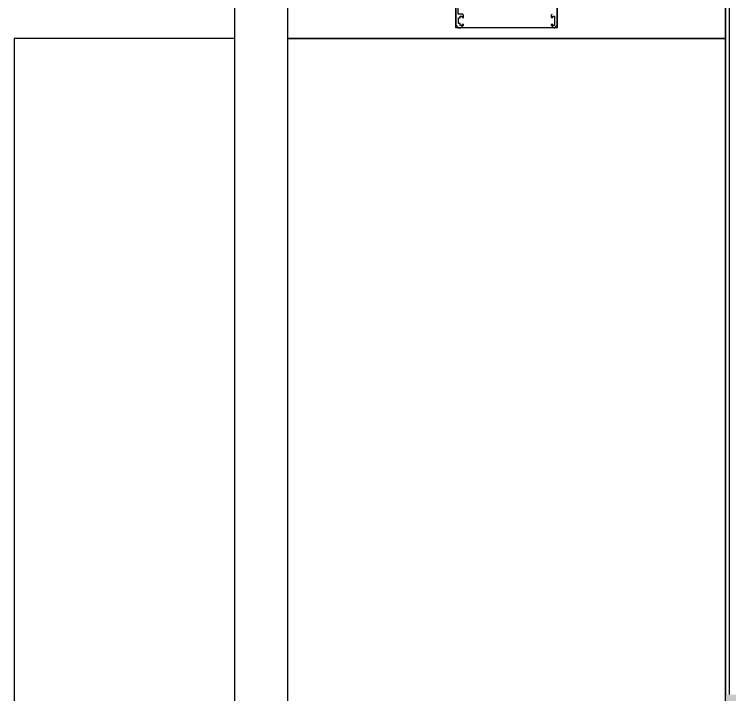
# Model space of a CAD drawing. Header units: metres. Extents: x 2.5 to 42.6, y 0.9 to 31.9.
# Drawn here: x 34.1473 to 34.3082, y 9.8174 to 9.9705 of the extents above; entities that cross this region are included whole.
import ezdxf

# ---------------------------------------------------------------- set-up
doc = ezdxf.new("R2010")
doc.units = ezdxf.units.M
doc.layers.add('PARETI_STRUTTURE', color=7, linetype='Continuous')
doc.layers.add('PILASTRI_SETTI', color=8, linetype='Continuous')

msp = doc.modelspace()

# ---------------------------------------------------------------- linework, layer by layer
at = {"layer": 'PARETI_STRUTTURE'}
for points in [[(34.19695, 9.01809), (34.19695, 9.76624), (34.19695, 9.96509), (34.19695, 10.59506), (34.19695, 11.07149), (34.19695, 11.54398), (34.19695, 13.57839)], [(34.30724, 9.96508), (34.30724, 10.59506), (34.30724, 10.79194)], [(34.30728, 10.79203), (34.30728, 9.81744)], [(34.30821, 9.81745), (34.30819, 10.79193)], [(34.20881, 10.59507), (34.20881, 9.96508), (34.30724, 9.96508)], [(34.26944, 10.5927), (34.26944, 9.96745)], [(34.26944, 9.96804), (34.26944, 9.98841), (34.2683, 9.98841)], [(34.24798, 9.98132), (34.24661, 9.98132), (34.24661, 9.96804), (34.24719, 9.96745), (34.24779, 9.96745)], [(34.2466, 9.96745), (34.2466, 9.97875)], [(34.24818, 9.97052), (34.24719, 9.97052), (34.24719, 9.97403), (34.25382, 9.97403)], [(34.24803, 9.96826), (34.24803, 9.96801), (34.2476, 9.96801), (34.2476, 9.96842), (34.2472, 9.96842), (34.2472, 9.96969), (34.2476, 9.96969), (34.2476, 9.9701), (34.24803, 9.9701), (34.24803, 9.96985)], [(34.24803, 9.96985), (34.2482, 9.96969)], [(34.24838, 9.97032), (34.24818, 9.97051)], [(34.2482, 9.96968), (34.24837, 9.96985)], [(34.24838, 9.96985), (34.24838, 9.97032)], [(34.26827, 9.97052), (34.26807, 9.97032)], [(34.26807, 9.97032), (34.26807, 9.96985)], [(34.26807, 9.96985), (34.26824, 9.96969)], [(34.26824, 9.96968), (34.26842, 9.96985)], [(34.26842, 9.96985), (34.26842, 9.9701), (34.26885, 9.9701), (34.26885, 9.96802), (34.26842, 9.96802), (34.26842, 9.96826)], [(34.24779, 9.96745), (34.24838, 9.96804)], [(34.24838, 9.96826), (34.24803, 9.96826)], [(34.24838, 9.96804), (34.24838, 9.96826)], [(34.26807, 9.96826), (34.26807, 9.96804)], [(34.26842, 9.96826), (34.26807, 9.96826)], [(34.26807, 9.96804), (34.26867, 9.96744)], [(34.26885, 9.96745), (34.26945, 9.96805)], [(34.26944, 9.96745), (34.24661, 9.96745)], [(34.26866, 9.96745), (34.26886, 9.96745)], [(34.14734, 9.96508), (34.14734, 9.76625)], [(34.19695, 9.76625), (34.19695, 9.96508), (34.14734, 9.96508)], [(34.30724, 9.76823), (34.30724, 9.96509), (34.20881, 9.96509), (34.20881, 9.76823)]]:
    msp.add_lwpolyline(points, dxfattribs=at)
at = {"layer": 'PILASTRI_SETTI'}
msp.add_solid([(34.30724, 9.75443), (35.75621, 9.75443), (34.30724, 9.81743), (35.75621, 9.81743)], dxfattribs=at)

doc.saveas('drawing.dxf')
